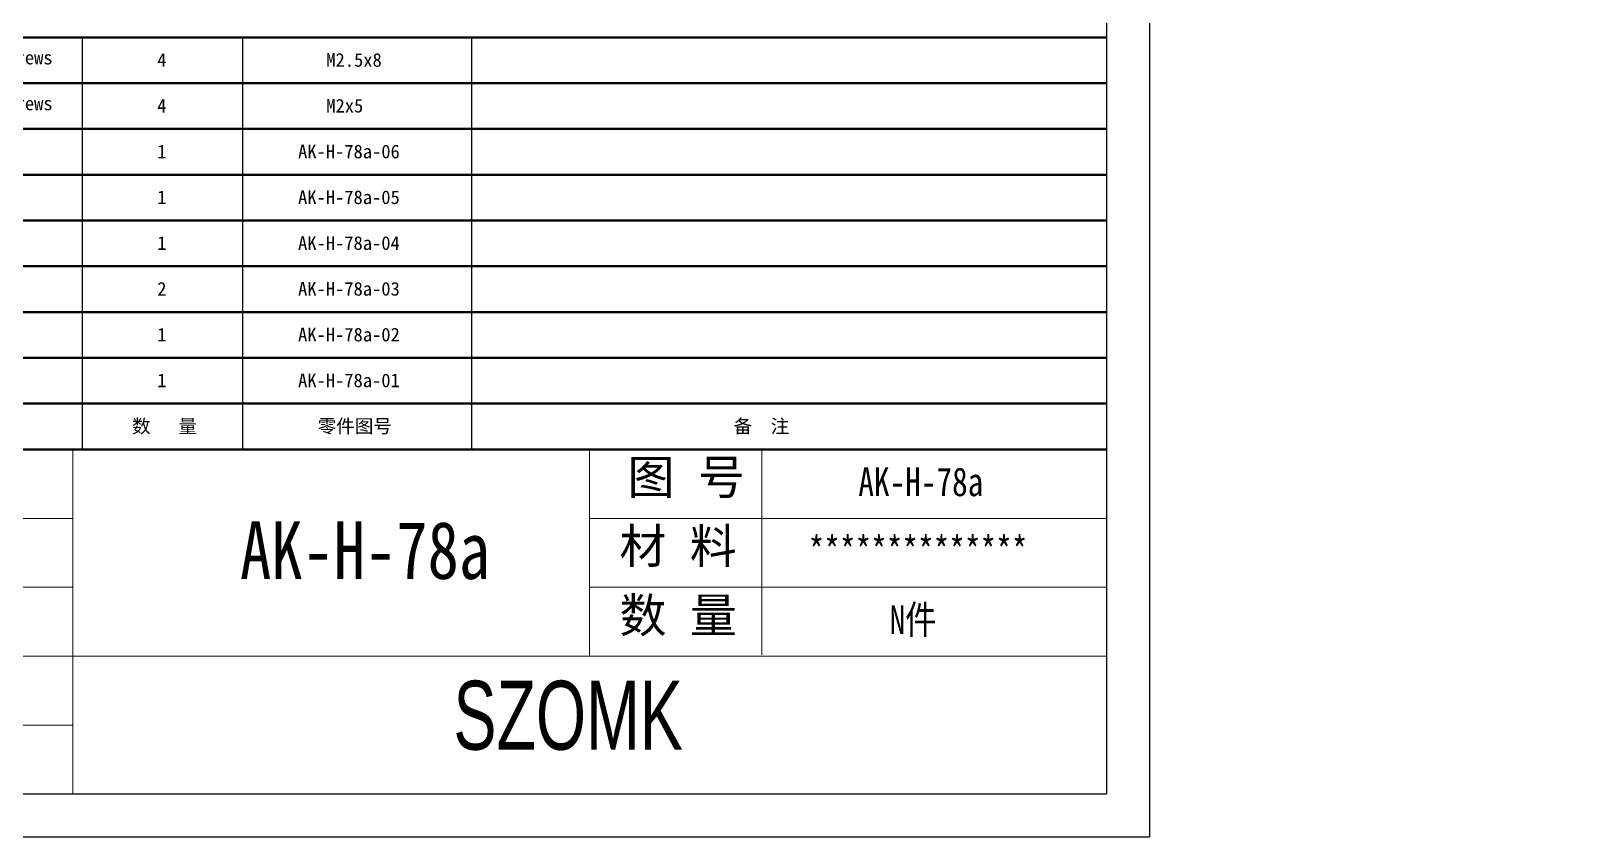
# Model space of a CAD drawing. Header units: inches. Extents: x 1127 to 4647, y 569 to 968.
# Drawn here: x 1441.5 to 1780.4, y 573 to 749 of the extents above; entities that cross this region are included whole.
import ezdxf

# ---------------------------------------------------------------- set-up
doc = ezdxf.new("R2010")
doc.units = ezdxf.units.IN
doc.layers.add('文字', color=81, linetype='Continuous')
doc.layers.add('粗实线', color=7, linetype='Continuous', lineweight=30)
doc.layers.add('细实线', color=3, linetype='Continuous', lineweight=9)
doc.styles.get("Standard").update_dxf_attribs({"font": 'txt', "bigfont": 'gbcbig.shx'})
doc.styles.add('宋体', font='', dxfattribs={"width": 0.8, "height": 3.5})
doc.styles.add('长仿宋', font='', dxfattribs={"width": 0.7, "height": 4})
doc.styles.get('宋体').set_extended_font_data('SimSun')
doc.styles.get('长仿宋').set_extended_font_data('SimSun')
doc.dimstyles.new('2.5', dxfattribs={"dimtxt": 2.5, "dimasz": 2, "dimexe": 0.18, "dimexo": 0.0625, "dimgap": 0.09, "dimtad": 0, "dimzin": 0, "dimdsep": 46, "dimtxsty": 'Standard', "dimcen": 2, "dimadec": 0, "dimazin": 0, "dimtfac": 1, "dimtofl": 0, "dimtmove": 0, "dimatfit": 3, "dimfxl": 1, "dimtolj": 1, "dimtzin": 0, "dimarcsym": 0})

# ---------------------------------------------------------------- blocks, each defined once
blk = doc.blocks.new('*D203')
at = {"color": 0, "lineweight": -2}
for p, q in [((1504.48, 870.63), (1498.69, 870.63)), ((1498.87, 868.63), (1498.87, 847.06)), ((1498.87, 815.31), (1498.87, 836.88)), ((1499.14, 813.31), (1498.69, 813.31)), ((3628.76, 787.42), (3628.76, 746.86)), ((3688.76, 787.42), (3688.76, 746.86)), ((3630.76, 747.04), (3654.3, 747.04)), ((3686.76, 747.04), (3663.23, 747.04))]:
    blk.add_line(p, q, dxfattribs=at)
at = {"color": 0}
for points in [[(1498.53, 868.63), (1499.2, 868.63), (1498.87, 870.63)], [(1498.53, 815.31), (1499.2, 815.31), (1498.87, 813.31)], [(3630.76, 747.37), (3630.76, 746.71), (3628.76, 747.04)], [(3686.76, 747.37), (3686.76, 746.71), (3688.76, 747.04)]]:
    blk.add_solid(points, dxfattribs=at)
at = {"layer": 'Defpoints', "color": 0}
for p in [(1504.54, 870.63), (1498.87, 813.31), (1499.2, 813.31), (3628.76, 787.48), (3688.76, 787.48), (3688.76, 747.04)]:
    blk.add_point(p, dxfattribs=at)
at = {"color": 0, "insert": (1498.87, 841.97), "char_height": 2.5, "attachment_point": 5, "rotation": 90}
blk.add_mtext('\\A1;57.32', dxfattribs=at)
at = {"color": 0, "insert": (3658.76, 747.04), "char_height": 2.5, "attachment_point": 5}
blk.add_mtext('\\A1;60.00', dxfattribs=at)

msp = doc.modelspace()

# ---------------------------------------------------------------- linework, layer by layer
for p, q in [((1685.775, 968.002), (1685.775, 572.957)), ((1676.369, 958.597), (1676.369, 582.363)), ((1452.759, 657.609), (1452.759, 747.609)), ((1487.759, 657.609), (1487.759, 747.609)), ((1537.759, 657.609), (1537.759, 747.609)), ((1141.525, 582.363), (1676.369, 582.363)), ((1127.067, 572.957), (1685.775, 572.957))]:
    msp.add_line(p, q)
at = {"layer": '粗实线', "color": 7, "lineweight": 40}
for p, q in [((1676.369, 747.609), (1337.759, 747.609)), ((1676.369, 737.609), (1337.759, 737.609)), ((1676.369, 727.609), (1337.759, 727.609)), ((1676.369, 717.609), (1337.759, 717.609)), ((1676.369, 707.609), (1337.759, 707.609)), ((1676.369, 697.609), (1337.759, 697.609)), ((1676.369, 687.609), (1337.759, 687.609)), ((1676.369, 677.609), (1337.759, 677.609)), ((1676.369, 667.609), (1337.759, 667.609)), ((1676.369, 657.609), (1337.759, 657.609))]:
    msp.add_line(p, q, dxfattribs=at)
at = {"layer": '细实线', "color": 7}
for p, q in [((1450.629, 657.609), (1450.629, 582.363)), ((1563.499, 657.609), (1563.499, 612.461)), ((1601.122, 657.609), (1601.122, 612.778)), ((1450.629, 642.56), (1337.759, 642.56)), ((1676.369, 642.56), (1563.499, 642.56)), ((1450.629, 627.511), (1337.759, 627.511)), ((1676.369, 627.511), (1563.499, 627.511)), ((1676.369, 612.461), (1337.759, 612.461)), ((1450.629, 597.412), (1337.759, 597.412))]:
    msp.add_line(p, q, dxfattribs=at)

# ---------------------------------------------------------------- texts
at = {"char_height": 2.96954, "width": 1687.73996, "attachment_point": 1}
for s, insert in [('{\\fSimHei|b0|i0|c134|p49;stainless screws}', (1413.906, 744.688)), ('{\\fSimHei|b0|i0|c134|p49;4}', (1469.082, 744.18)), ('{\\fSimHei|b0|i0|c134|p49;M2.5x8}', (1505.994, 744.18)), ('{\\fSimHei|b0|i0|c134|p49;stainless screws}', (1413.906, 734.688)), ('{\\fSimHei|b0|i0|c134|p49;4}', (1469.082, 734.18)), ('{\\fSimHei|b0|i0|c134|p49;M2x5}', (1505.994, 734.18)), ('{\\fSimHei|b0|i0|c134|p49;1}', (1469.082, 724.18)), ('{\\fSimHei|b0|i0|c134|p49;AK-H-7\\fSimHei|b0|i0|c0|p49;8\\fSimHei|b0|i0|c134|p49;a-06}', (1499.829, 724.18)), ('{\\fSimHei|b0|i0|c134|p49;1}', (1469.082, 714.18)), ('{\\fSimHei|b0|i0|c134|p49;AK-H-7\\fSimHei|b0|i0|c0|p49;8\\fSimHei|b0|i0|c134|p49;a-05}', (1499.829, 714.18)), ('{\\fSimHei|b0|i0|c134|p49;1}', (1469.082, 704.18)), ('{\\fSimHei|b0|i0|c134|p49;AK-H-7\\fSimHei|b0|i0|c0|p49;8\\fSimHei|b0|i0|c134|p49;a-04}', (1499.829, 704.18)), ('{\\fSimHei|b0|i0|c134|p49;2}', (1469.082, 694.18)), ('{\\fSimHei|b0|i0|c134|p49;AK-H-7\\fSimHei|b0|i0|c0|p49;8\\fSimHei|b0|i0|c134|p49;a-03}', (1499.829, 694.18)), ('{\\fSimHei|b0|i0|c134|p49;1}', (1469.082, 684.18)), ('{\\fSimHei|b0|i0|c134|p49;AK-H-7\\fSimHei|b0|i0|c0|p49;8\\fSimHei|b0|i0|c134|p49;a-02}', (1499.829, 684.18)), ('{\\fSimHei|b0|i0|c134|p49;1}', (1469.082, 674.18)), ('{\\fSimHei|b0|i0|c134|p49;AK-H-7\\fSimHei|b0|i0|c0|p49;8\\fSimHei|b0|i0|c134|p49;a-01}', (1499.829, 674.18)), ('{\\fSimHei|b0|i0|c134|p49;数   量}', (1463.579, 664.18)), ('{\\fSimHei|b0|i0|c134|p49;零件图号}', (1504.127, 664.18)), ('{\\fSimHei|b0|i0|c134|p49;备  注}', (1594.944, 664.18))]:
    msp.add_mtext(s, dxfattribs=dict(at, insert=insert))
at = {"layer": '文字', "color": 0, "attachment_point": 1, "style": '宋体'}
for s, insert, char_height, width in [('{\\H1.111x;AK-H-78a}', (1622.179, 653.678), 5.64351, 65.24531), ('AK-H-78a', (1487.161, 641.875), 12.5411, 160.33387), ('{\\H1.111x;**************}', (1611.323, 638.629), 5.64351, 65.24531), ('{\\H1.111x;N件}', (1629.005, 623.58), 5.64351, 65.24531)]:
    msp.add_mtext(s, dxfattribs=dict(at, insert=insert, char_height=char_height, width=width))
at = {"layer": '粗实线', "insert": (1533.767, 607.073), "char_height": 15.04936, "width": 168.76367, "attachment_point": 1, "style": '长仿宋'}
msp.add_mtext('{\\fSTXinwei|b0|i0|c134|p2;SZOMK}', dxfattribs=at)
at = {"layer": '细实线', "color": 7, "char_height": 7.52468, "attachment_point": 1}
for s, insert, width in [('{\\fSimSun|b0|i0|c134|p54;图 号}', (1571.773, 655.325), 37.6234), ('{\\fSimSun|b0|i0|c134|p54;材 料   }', (1569.989, 640.275), 37.6234), ('{\\fSimSun|b0|i0|c134|p54;数 量}', (1570.026, 625.152), 33.99745)]:
    msp.add_mtext(s, dxfattribs=dict(at, insert=insert, width=width))

# ---------------------------------------------------------------- dimensions: what is measured, and where the dimension line sits
dim = msp.add_linear_dim(base=(1498.865, 813.313), p1=(1504.543, 870.629), p2=(1499.204, 813.313), angle=90, dimstyle='2.5')
dim.commit()
dim.dimension.update_dxf_attribs({"geometry": '*D203', "text_midpoint": (1498.865, 841.971)})
dim = msp.add_linear_dim(base=(3688.763, 747.041), p1=(3628.763, 787.479), p2=(3688.763, 787.479), dimstyle='2.5')
dim.commit()
dim.dimension.update_dxf_attribs({"geometry": '*D203', "text_midpoint": (3658.763, 747.041)})

doc.saveas('drawing.dxf')
